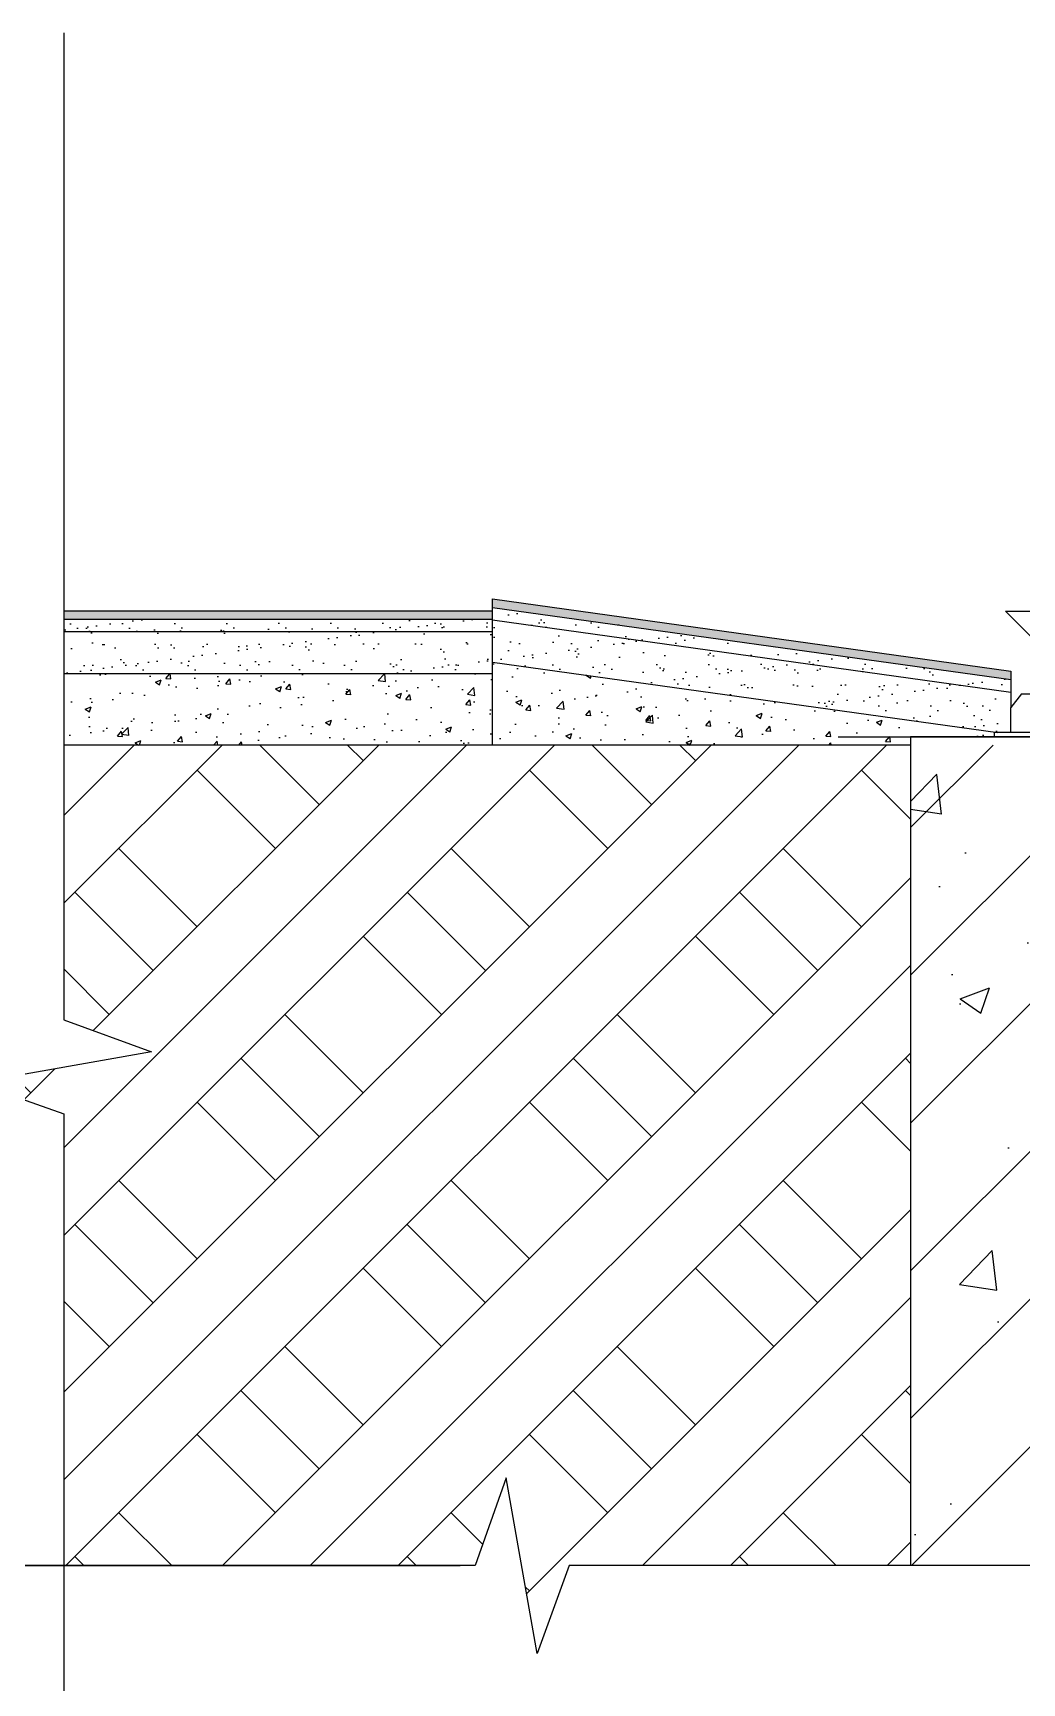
# Model space of a CAD drawing. Extents: x 396092 to 455492, y 17293 to 132793.
# Drawn here: x 401562 to 403928, y 58178 to 62126 of the extents above; entities that cross this region are included whole.
import ezdxf

# ---------------------------------------------------------------- set-up
doc = ezdxf.new("R2010")
doc.units = 0
doc.header["$LTSCALE"] = 1000
doc.header["$MEASUREMENT"] = 0
for name, color, linetype in [('DIM_ELEV', 3, 'Continuous'), ('DIM_SYMB', 3, 'Continuous'), ('PUB_DIM', 3, 'Continuous'), ('WALL', 30, 'Continuous'), ('驳岸', 148, 'Continuous')]:
    doc.layers.add(name, color=color, linetype=linetype)
pattern_1 = [(37.5, (119873.98, 11692.743), (-2.519734, 77.072951), [0, -60.8, 0, -68, 0, -65]), (7.5, (119873.98, 11692.74), (70.79107, 112.885843), [0, -32.8, 0, -54.8, 0, -21]), (327.5, (119824.78, 11692.74), (124.565674, 0.226362), [0, -20, 0, -72, 0, -94]), (317.5, (119824.78, 11692.74), (120.245064, 35.107023), [0, -10, 0, -47.2, 0, -54])]

msp = doc.modelspace()

# ---------------------------------------------------------------- hatches: boundary and pattern name
h = msp.add_hatch()
h.set_pattern_fill('AR-RROOF', color=8, scale=5, style=0)
h.set_pattern_definition([(0, (119873.9774, 11692.743), (13.97, 6.35), [95.25, -12.7, 31.75, -6.35]), (0, (119882.423, 11695.918), (-6.35, 8.4455), [19.05, -2.0955, 38.1, -4.7625]), (0, (119877.1524, 11698.1406), (33.02, 4.2545), [50.8, -8.89, 25.4, -6.35])])
h.paths.add_polyline_path([(402661.5, 60772.1), (402661.5, 60751.9), (403901.5, 60579.3), (403901.5, 60599.5)])
h = msp.add_hatch()
h.set_pattern_fill('混凝土', color=256, scale=100)
h.set_pattern_definition([(50, (119874, 11692.74), (717.2602, -62.7521), [75, -825]), (355, (119874, 11692.74), (-138.7513, 752.1921), [60, -660]), (100.4514, (119933.75, 11687.5), (578.5094, 689.4395), [63.7402, -701.1421]), (46.1842, (119874, 11892.7), (1067.241, -165.519), [112.5, -1237.5]), (96.6356, (119962.9, 11879), (934.6627, 974.118), [95.6103, -1051.713]), (351.1842, (119874, 11892.7), (934.662, 974.1186), [90, -990]), (21, (119974, 11842.74), (596.907, -402.6189), [75, -825]), (326, (119974, 11842.74), (243.3153, 725.15), [60, -660]), (71.4514, (120023.7, 11809.2), (840.2226, 322.5305), [63.7402, -701.1421]), (37.5, (119873.98, 11692.74), (12.15986, 332.89385), [0, -652, 0, -670, 0, -662.5]), (7.5, (119873.98, 11692.74), (263.06954, 394.4117), [0, -382, 0, -637, 0, -252.5]), (327.5, (119650.98, 11692.74), (533.82244, -22.55487), [0, -250, 0, -780, 0, -1035]), (317.5, (119551, 11692.74), (583.1862, 100.105), [0, -325, 0, -518, 0, -735])])
h.paths.add_polyline_path([(402661.5, 60692.9), (401635.8, 60692.9), (401635.8, 60592.9), (402661.5, 60592.9)])
h.paths.add_polyline_path([(402661.5, 60721.6), (402661.5, 60620.7), (403870.2, 60452.4), (403901.5, 60452.4), (403901.5, 60512.4), (403901.5, 60549)])
h.paths.add_polyline_path([(402661.5, 60751.9), (402661.5, 60721.6), (403901.5, 60549), (403901.5, 60579.3)])
h.paths.add_polyline_path([(402661.5, 60722.9), (401635.8, 60722.9), (401635.8, 60692.9), (402661.5, 60692.9)])
h = msp.add_hatch()
h.set_pattern_fill('砂灰土', color=256, scale=20, style=0)
h.set_pattern_definition(pattern_1)
h.paths.add_polyline_path([(402661.5, 60721.6), (402661.5, 60620.7), (403870.2, 60452.4), (403901.5, 60452.4), (403901.5, 60512.4), (403901.5, 60549)])
h.paths.add_polyline_path([(402661.5, 60751.9), (402661.5, 60721.6), (403901.5, 60549), (403901.5, 60579.3)])
h.paths.add_polyline_path([(402661.5, 60722.9), (401635.8, 60722.9), (401635.8, 60692.9), (402661.5, 60692.9)])
h = msp.add_hatch()
h.set_pattern_fill('AR-RROOF', color=8, scale=5, style=0)
h.set_pattern_definition([(0, (503765.304, -137965.0574), (13.97, 6.35), [95.25, -12.7, 31.75, -6.35]), (0, (503773.7495, -137961.882), (-6.35, 8.4455), [19.05, -2.0955, 38.1, -4.7625]), (0, (503768.479, -137959.66), (33.02, 4.2545), [50.8, -8.89, 25.4, -6.35])])
h.paths.add_polyline_path([(402661.5, 60722.9), (402661.5, 60742.9), (401635.8, 60742.9), (401635.8, 60722.9)])
h = msp.add_hatch()
h.set_pattern_fill('砂灰土', color=8, scale=20, style=0)
h.set_pattern_definition(pattern_1)
h.paths.add_polyline_path([(402661.5, 60592.9), (402661.5, 60692.9), (401635.8, 60692.9), (401635.8, 60592.9)])
h = msp.add_hatch()
h.set_pattern_fill('混凝土', color=8, scale=20)
h.set_pattern_definition([(50, (119873.98, 11692.74), (143.452037, -12.550427), [15, -165]), (355, (119873.98, 11692.74), (-27.75027, 150.43843), [12, -132]), (100.4514, (119885.93, 11691.7), (115.701876, 137.88791), [12.74804, -140.22842]), (46.1842, (119873.98, 11732.74), (213.44821, -33.1038), [22.5, -247.5]), (96.6356, (119891.76, 11729.98), (186.93254, 194.82357), [19.12206, -210.3426]), (351.1842, (119873.98, 11732.74), (186.93239, 194.82372), [18, -198]), (21, (119893.98, 11722.74), (119.38141, -80.52378), [15, -165]), (326, (119893.98, 11722.74), (48.66307, 145.03001), [12, -132]), (71.4514, (119903.93, 11716.03), (168.044526, 64.5061), [12.74804, -140.22842]), (37.5, (119873.977, 11692.743), (2.431971, 66.578771), [0, -130.4, 0, -134, 0, -132.5]), (7.5, (119873.98, 11692.74), (52.613907, 78.882342), [0, -76.4, 0, -127.4, 0, -50.5]), (327.5, (119829.38, 11692.743), (106.764487, -4.510974), [0, -50, 0, -156, 0, -207]), (317.5, (119809.38, 11692.74), (116.637234, 20.020996), [0, -65, 0, -103.6, 0, -147])])
h.paths.add_polyline_path([(401635.8, 60592.9), (401635.8, 60422.4), (402661.5, 60422.4), (402661.5, 60529.3), (402661.5, 60592.9)])
h.paths.add_polyline_path([(402661.5, 60620.7), (402661.5, 60529.3), (402661.5, 60422.4), (403661.5, 60422.4), (403661.5, 60442.4), (403861.5, 60442.4), (403861.5, 60453.6)])
h = msp.add_hatch()
h.set_pattern_fill('夯实土壤', color=8, scale=100)
h.set_pattern_definition([(45, (119992, 11692.74), (-397.394, 397.394), []), (45, (120202, 11692.74), (-397.394, 397.394), []), (45, (120412, 11692.74), (-397.394, 397.394), []), (135, (119992, 11692.74), (-397.394, -397.394), [265, -297]), (135, (120097, 11797.74), (-397.394, -397.394), [265, -297]), (135, (120202, 11902.74), (-397.394, -397.394), [265, -297])])
h.paths.add_polyline_path([(401845.8, 59688.1), (401425.8, 59614.1), (401635.8, 59539.6), (401635.8, 58459), (402619.7, 58459), (402694.2, 58669), (402768.2, 58249), (402844.7, 58459), (403661.5, 58459), (403661.5, 60422.4), (401635.8, 60422.4), (401635.8, 60122.4), (401635.8, 59764.6)])
h = msp.add_hatch()
h.set_pattern_fill('钢筋混凝土', color=8, scale=100)
h.set_pattern_definition([(45, (104586.38, -26718), (-176.7767, 176.7767), []), (50, (104586.4, -26718), (717.2602, -62.7521), [75, -825]), (355, (104586.4, -26718), (-138.7513, 752.1921), [60, -660]), (100.4514, (104646.15, -26723.2), (578.5094, 689.4395), [63.7402, -701.1421]), (46.1842, (104586.4, -26518), (1067.241, -165.519), [112.5, -1237.5]), (96.6356, (104675.3, -26531.8), (934.6627, 974.118), [95.6103, -1051.713]), (351.1842, (104586.4, -26518), (934.662, 974.1186), [90, -990]), (21, (104686.4, -26568), (596.907, -402.6189), [75, -825]), (326, (104686.4, -26568), (243.3153, 725.15), [60, -660]), (71.4514, (104736.1, -26601.56), (840.2226, 322.5305), [63.7402, -701.1421]), (37.5, (104586.38, -26718), (12.15986, 332.89385), [0, -652, 0, -670, 0, -662.5]), (7.5, (104586.38, -26718), (263.06954, 394.4117), [0, -382, 0, -637, 0, -252.5]), (327.5, (104363.38, -26718), (533.82244, -22.55487), [0, -250, 0, -780, 0, -1035]), (317.5, (104263.4, -26718), (583.1862, 100.105), [0, -325, 0, -518, 0, -735])])
h.paths.add_polyline_path([(403661.5, 58459), (404061.5, 58459), (404061.5, 60422.4), (403661.5, 60422.4)])

# ---------------------------------------------------------------- linework, layer by layer
for p, q in [((402661.5, 60742.9), (401635.8, 60742.9)), ((402661.5, 60722.9), (401635.8, 60722.9)), ((402661.5, 60751.9), (403901.5, 60579.3)), ((402661.5, 60692.9), (401635.8, 60692.9)), ((402661.5, 60721.6), (403901.5, 60549)), ((402661.5, 60620.7), (403870.2, 60452.4)), ((402661.5, 60592.9), (401635.8, 60592.9)), ((403926.5, 60545.3), (403996.5, 60545.3)), ((403901.5, 60452.4), (403901.5, 60512.4)), ((404021.5, 60452.4), (403901.5, 60452.4)), ((403661.5, 60422.4), (401635.8, 60422.4)), ((401083.9, 58459), (402583.6, 58459))]:
    msp.add_line(p, q)
for points in [[(402661.5, 60772.1), (403901.5, 60599.5), (403901.5, 60512.4)], [(402661.5, 60529.3), (402661.5, 60772.1)], [(401635.8, 60742.9), (401635.8, 60122.4)], [(402661.5, 60422.4), (402661.5, 60529.3)], [(403926.5, 60545.3), (403901.5, 60512.4)]]:
    msp.add_lwpolyline(points)
msp.add_lwpolyline([(404061.5, 60452.4), (403861.5, 60452.4), (403861.5, 60442.4), (404061.5, 60442.4)], close=True)
at = {"layer": 'DIM_ELEV'}
for p, q in [((404188.2, 60442.4), (403888.2, 60742.4)), ((403888.2, 60742.4), (405453.2, 60742.4)), ((403488.2, 60442.4), (404488.2, 60442.4))]:
    msp.add_line(p, q, dxfattribs=at)
at = {"layer": 'DIM_SYMB'}
for points in [[(401635.8, 62126.2), (401635.8, 59764.6), (401845.8, 59688.1), (401425.8, 59614.1), (401635.8, 59539.6), (401635.8, 57178)], [(404500.4, 58459), (402844.7, 58459), (402768.2, 58249), (402694.2, 58669), (402619.7, 58459), (400963.9, 58459)]]:
    msp.add_lwpolyline(points, dxfattribs=at)
at = {"layer": 'PUB_DIM', "linetype": 'Continuous'}
msp.add_line((403861.5, 60442.4), (404061.5, 60442.4), dxfattribs=at)
at = {"layer": 'WALL'}
msp.add_lwpolyline([(404061.5, 60442.4), (403661.5, 60442.4), (403661.5, 58459)], dxfattribs=at)
at = {"layer": '驳岸'}
msp.add_line((404061.5, 60442.4), (403861.5, 60442.4), dxfattribs=at)

doc.saveas('drawing.dxf')
